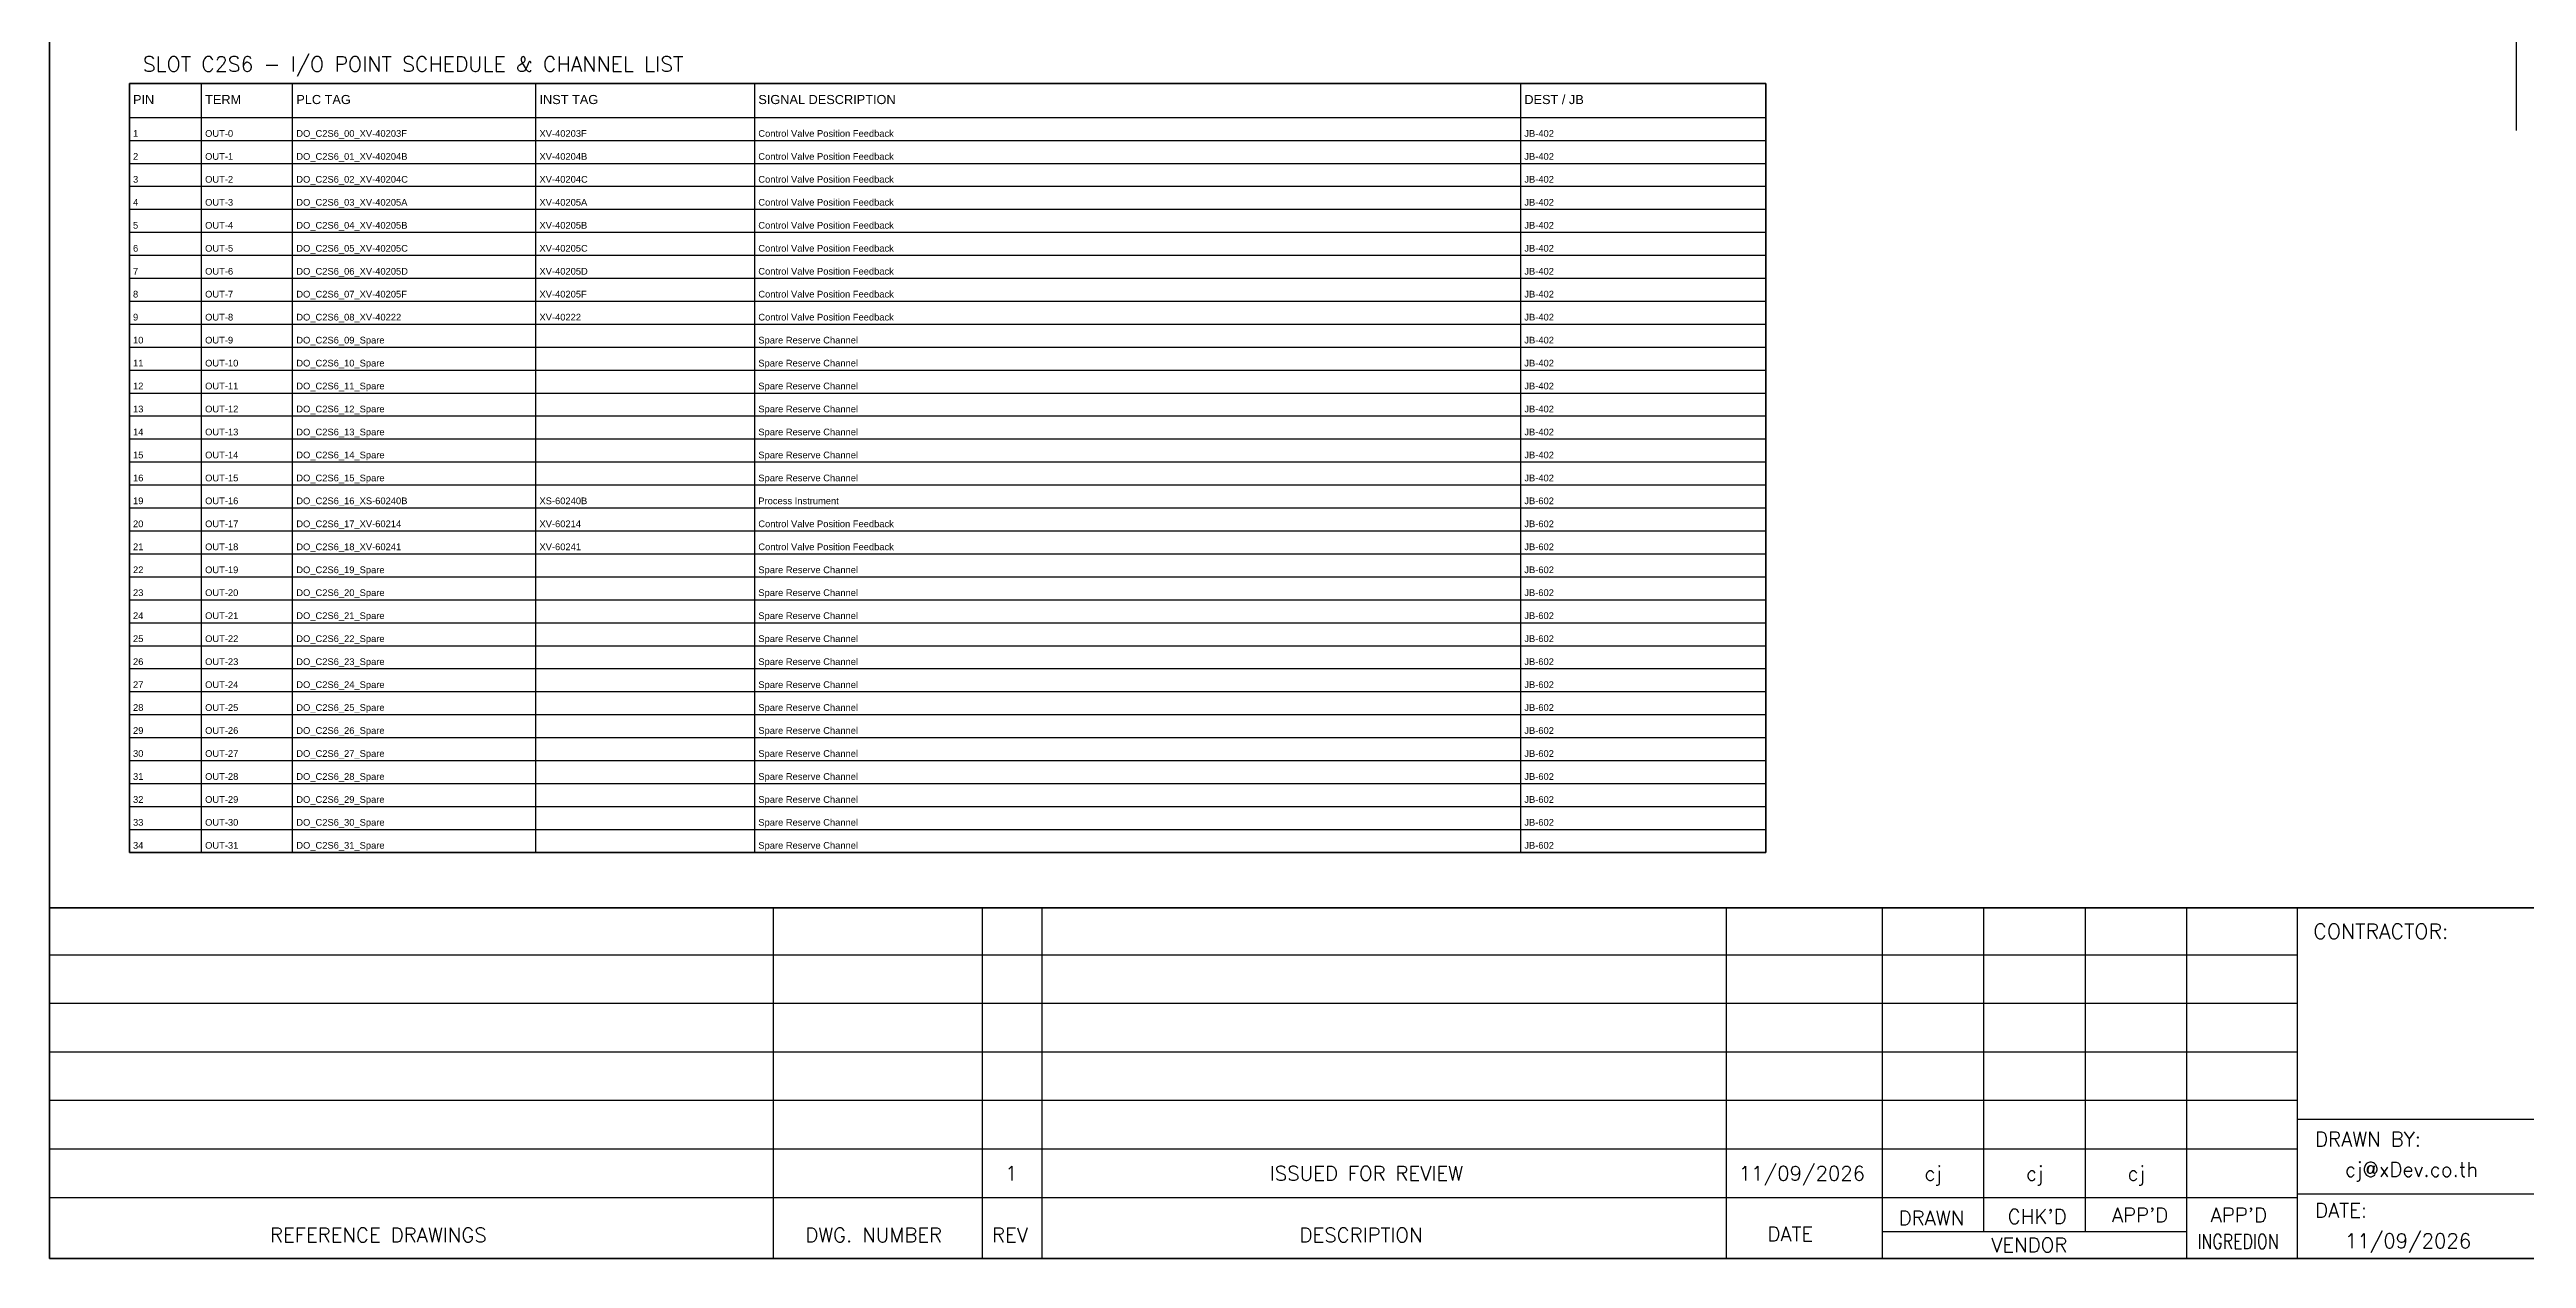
# Model space of a CAD drawing. Header units: millimetres. Extents: x 0 to 3893, y 0 to 2820.
# Drawn here: x 0 to 2037, y 0 to 994 of the extents above; entities that cross this region are included whole.
import ezdxf
from ezdxf.enums import TextEntityAlignment as Align

# ---------------------------------------------------------------- set-up
doc = ezdxf.new("R2010")
doc.units = ezdxf.units.MM
for name, color, linetype in [('GT_1', 9, 'Continuous'), ('HELPPOINT', 7, 'Continuous'), ('MEMBER', 7, 'Continuous')]:
    doc.layers.add(name, color=color, linetype=linetype)
doc.layers.add('IE-WIRE', color=7, linetype='Continuous', lineweight=25)
doc.styles.add('ROMANS', font='romans.shx', dxfattribs={"width": 0.85, "height": 25})
doc.styles.get("Standard").update_dxf_attribs({"font": 'arial.ttf'})

msp = doc.modelspace()

# ---------------------------------------------------------------- linework, layer by layer
at = {"color": 7}
for p, q in [((124.9, 333.8), (124.9, 965.9)), ((199.9, 333.8), (199.9, 965.9)), ((399.9, 333.8), (399.9, 965.9)), ((579.9, 333.8), (579.9, 965.9)), ((1209.9, 333.8), (1209.9, 965.9)), ((65.6, 937.9), (1411.4, 937.9))]:
    msp.add_line(p, q, dxfattribs=at)
at = {"color": 8}
for p, q in [((65.6, 919), (1411.4, 919)), ((65.6, 900.1), (1411.4, 900.1)), ((65.6, 881.3), (1411.4, 881.3)), ((65.6, 862.4), (1411.4, 862.4)), ((65.6, 843.5), (1411.4, 843.5)), ((65.6, 824.6), (1411.4, 824.6)), ((65.6, 805.7), (1411.4, 805.7)), ((65.6, 786.9), (1411.4, 786.9)), ((65.6, 768), (1411.4, 768)), ((65.6, 749.1), (1411.4, 749.1)), ((65.6, 730.2), (1411.4, 730.2)), ((65.6, 711.4), (1411.4, 711.4)), ((65.6, 692.5), (1411.4, 692.5)), ((65.6, 673.6), (1411.4, 673.6)), ((65.6, 654.7), (1411.4, 654.7)), ((65.6, 635.8), (1411.4, 635.8)), ((65.6, 617), (1411.4, 617)), ((65.6, 598.1), (1411.4, 598.1)), ((65.6, 579.2), (1411.4, 579.2)), ((65.6, 560.3), (1411.4, 560.3)), ((65.6, 541.5), (1411.4, 541.5)), ((65.6, 522.6), (1411.4, 522.6)), ((65.6, 503.7), (1411.4, 503.7)), ((65.6, 484.8), (1411.4, 484.8)), ((65.6, 465.9), (1411.4, 465.9)), ((65.6, 447.1), (1411.4, 447.1)), ((65.6, 428.2), (1411.4, 428.2)), ((65.6, 409.3), (1411.4, 409.3)), ((65.6, 390.4), (1411.4, 390.4)), ((65.6, 371.5), (1411.4, 371.5)), ((65.6, 352.7), (1411.4, 352.7))]:
    msp.add_line(p, q, dxfattribs=at)
msp.add_lwpolyline([(65.6, 965.9), (1411.4, 965.9), (1411.4, 333.8), (65.6, 333.8)], close=True)
at = {"color": 7}
msp.add_lwpolyline([(65.6, 333.8), (1411.4, 333.8), (1411.4, 965.9), (65.6, 965.9), (65.6, 333.8)], dxfattribs=at)
at = {"layer": 'GT_1', "color": 4}
for p, q in [((595.3, 0), (595.3, 288.2)), ((767.3, 0), (767.3, 288.2)), ((816.4, 0), (816.4, 288.2)), ((1379.1, 0), (1379.1, 288.2)), ((1507.4, 0), (1507.4, 288.2)), ((1590.9, 21.8), (1590.9, 288.2)), ((1674.5, 21.8), (1674.5, 288.2)), ((1757.8, 0), (1757.8, 288.2)), ((1848.8, 0), (1848.8, 288.2)), ((1848.8, 249.3), (-0.1, 249.3)), ((1848.8, 209.5), (-0.1, 209.5)), ((1848.8, 169.6), (-0.1, 169.6)), ((1848.8, 129.7), (-0.1, 129.7)), ((2635.8, 114.3), (1848.8, 114.3)), ((1848.8, 89.7), (-0.1, 89.7)), ((1848.7, 49.8), (-0.1, 49.8)), ((2635.8, 52.9), (1848.8, 52.9)), ((1757.8, 21.8), (1507.4, 21.8))]:
    msp.add_line(p, q, dxfattribs=at)
at = {"layer": 'HELPPOINT', "color": 4, "lineweight": 35}
for p, q in [((-0.1, 0), (-0.1, 2704.2)), ((-0.1, 0), (-0.1, 2704.2)), ((3893.2, 0), (-0.1, 0)), ((3893.2, 0), (-0.1, 0))]:
    msp.add_line(p, q, dxfattribs=at)
at = {"layer": 'IE-WIRE', "color": 4, "ltscale": 25.4}
msp.add_line((2028.7, 2406.8), (2028.7, 927.2), dxfattribs=at)
at = {"layer": 'MEMBER', "color": 4, "lineweight": 35}
msp.add_line((-0.1, 288.2), (3893.2, 288.2), dxfattribs=at)
msp.add_line((-0.1, 288.2), (3893.2, 288.2), dxfattribs=at)

# ---------------------------------------------------------------- texts
at = {"color": 3}
for s, p in [('PIN', (68.6, 948.9)), ('TERM', (127.9, 948.9)), ('PLC TAG', (202.9, 948.9)), ('INST TAG', (402.9, 948.9)), ('SIGNAL DESCRIPTION', (582.9, 948.9)), ('DEST / JB', (1212.9, 948.9))]:
    msp.add_text(s, height=7.5, dxfattribs=at).set_placement(p)
at = {"color": 7}
for s, p in [('1', (68.6, 922)), ('OUT-0', (127.9, 922)), ('DO_C2S6_00_XV-40203F', (202.9, 922)), ('XV-40203F', (402.9, 922)), ('Control Valve Position Feedback', (582.9, 922)), ('JB-402', (1212.9, 922)), ('2', (68.6, 903.1)), ('OUT-1', (127.9, 903.1)), ('DO_C2S6_01_XV-40204B', (202.9, 903.1)), ('XV-40204B', (402.9, 903.1)), ('Control Valve Position Feedback', (582.9, 903.1)), ('JB-402', (1212.9, 903.1)), ('3', (68.6, 884.3)), ('OUT-2', (127.9, 884.3)), ('DO_C2S6_02_XV-40204C', (202.9, 884.3)), ('XV-40204C', (402.9, 884.3)), ('Control Valve Position Feedback', (582.9, 884.3)), ('JB-402', (1212.9, 884.3)), ('4', (68.6, 865.4)), ('OUT-3', (127.9, 865.4)), ('DO_C2S6_03_XV-40205A', (202.9, 865.4)), ('XV-40205A', (402.9, 865.4)), ('Control Valve Position Feedback', (582.9, 865.4)), ('JB-402', (1212.9, 865.4)), ('5', (68.6, 846.5)), ('OUT-4', (127.9, 846.5)), ('DO_C2S6_04_XV-40205B', (202.9, 846.5)), ('XV-40205B', (402.9, 846.5)), ('Control Valve Position Feedback', (582.9, 846.5)), ('JB-402', (1212.9, 846.5)), ('6', (68.6, 827.6)), ('OUT-5', (127.9, 827.6)), ('DO_C2S6_05_XV-40205C', (202.9, 827.6)), ('XV-40205C', (402.9, 827.6)), ('Control Valve Position Feedback', (582.9, 827.6)), ('JB-402', (1212.9, 827.6)), ('7', (68.6, 808.7)), ('8', (68.6, 789.9)), ('OUT-6', (127.9, 808.7)), ('OUT-7', (127.9, 789.9)), ('DO_C2S6_06_XV-40205D', (202.9, 808.7)), ('DO_C2S6_07_XV-40205F', (202.9, 789.9)), ('XV-40205D', (402.9, 808.7)), ('XV-40205F', (402.9, 789.9)), ('Control Valve Position Feedback', (582.9, 808.7)), ('Control Valve Position Feedback', (582.9, 789.9)), ('JB-402', (1212.9, 808.7)), ('JB-402', (1212.9, 789.9)), ('9', (68.6, 771)), ('OUT-8', (127.9, 771)), ('DO_C2S6_08_XV-40222', (202.9, 771)), ('XV-40222', (402.9, 771)), ('Control Valve Position Feedback', (582.9, 771)), ('JB-402', (1212.9, 771)), ('10', (68.6, 752.1)), ('OUT-9', (127.9, 752.1)), ('DO_C2S6_09_Spare', (202.9, 752.1)), ('Spare Reserve Channel', (582.9, 752.1)), ('JB-402', (1212.9, 752.1)), ('11', (68.6, 733.2)), ('OUT-10', (127.9, 733.2)), ('DO_C2S6_10_Spare', (202.9, 733.2)), ('Spare Reserve Channel', (582.9, 733.2)), ('JB-402', (1212.9, 733.2)), ('12', (68.6, 714.4)), ('OUT-11', (127.9, 714.4)), ('DO_C2S6_11_Spare', (202.9, 714.4)), ('Spare Reserve Channel', (582.9, 714.4)), ('JB-402', (1212.9, 714.4)), ('13', (68.6, 695.5)), ('OUT-12', (127.9, 695.5)), ('DO_C2S6_12_Spare', (202.9, 695.5)), ('Spare Reserve Channel', (582.9, 695.5)), ('JB-402', (1212.9, 695.5)), ('14', (68.6, 676.6)), ('OUT-13', (127.9, 676.6)), ('DO_C2S6_13_Spare', (202.9, 676.6)), ('Spare Reserve Channel', (582.9, 676.6)), ('JB-402', (1212.9, 676.6)), ('15', (68.6, 657.7)), ('OUT-14', (127.9, 657.7)), ('DO_C2S6_14_Spare', (202.9, 657.7)), ('Spare Reserve Channel', (582.9, 657.7)), ('JB-402', (1212.9, 657.7)), ('16', (68.6, 638.8)), ('OUT-15', (127.9, 638.8)), ('DO_C2S6_15_Spare', (202.9, 638.8)), ('Spare Reserve Channel', (582.9, 638.8)), ('JB-402', (1212.9, 638.8)), ('19', (68.6, 620)), ('OUT-16', (127.9, 620)), ('DO_C2S6_16_XS-60240B', (202.9, 620)), ('XS-60240B', (402.9, 620)), ('Process Instrument', (582.9, 620)), ('JB-602', (1212.9, 620)), ('20', (68.6, 601.1)), ('OUT-17', (127.9, 601.1)), ('DO_C2S6_17_XV-60214', (202.9, 601.1)), ('XV-60214', (402.9, 601.1)), ('Control Valve Position Feedback', (582.9, 601.1)), ('JB-602', (1212.9, 601.1)), ('21', (68.6, 582.2)), ('OUT-18', (127.9, 582.2)), ('DO_C2S6_18_XV-60241', (202.9, 582.2)), ('XV-60241', (402.9, 582.2)), ('Control Valve Position Feedback', (582.9, 582.2)), ('JB-602', (1212.9, 582.2)), ('22', (68.6, 563.3)), ('OUT-19', (127.9, 563.3)), ('DO_C2S6_19_Spare', (202.9, 563.3)), ('Spare Reserve Channel', (582.9, 563.3)), ('Spare Reserve Channel', (582.9, 544.5)), ('JB-602', (1212.9, 563.3)), ('23', (68.6, 544.5)), ('24', (68.6, 525.6)), ('OUT-20', (127.9, 544.5)), ('OUT-21', (127.9, 525.6)), ('DO_C2S6_20_Spare', (202.9, 544.5)), ('DO_C2S6_21_Spare', (202.9, 525.6)), ('Spare Reserve Channel', (582.9, 525.6)), ('JB-602', (1212.9, 544.5)), ('JB-602', (1212.9, 525.6)), ('25', (68.6, 506.7)), ('OUT-22', (127.9, 506.7)), ('DO_C2S6_22_Spare', (202.9, 506.7)), ('Spare Reserve Channel', (582.9, 506.7)), ('JB-602', (1212.9, 506.7)), ('26', (68.6, 487.8)), ('OUT-23', (127.9, 487.8)), ('DO_C2S6_23_Spare', (202.9, 487.8)), ('Spare Reserve Channel', (582.9, 487.8)), ('JB-602', (1212.9, 487.8)), ('27', (68.6, 468.9)), ('OUT-24', (127.9, 468.9)), ('DO_C2S6_24_Spare', (202.9, 468.9)), ('Spare Reserve Channel', (582.9, 468.9)), ('JB-602', (1212.9, 468.9)), ('28', (68.6, 450.1)), ('OUT-25', (127.9, 450.1)), ('DO_C2S6_25_Spare', (202.9, 450.1)), ('Spare Reserve Channel', (582.9, 450.1)), ('JB-602', (1212.9, 450.1)), ('29', (68.6, 431.2)), ('OUT-26', (127.9, 431.2)), ('DO_C2S6_26_Spare', (202.9, 431.2)), ('Spare Reserve Channel', (582.9, 431.2)), ('JB-602', (1212.9, 431.2)), ('30', (68.6, 412.3)), ('OUT-27', (127.9, 412.3)), ('DO_C2S6_27_Spare', (202.9, 412.3)), ('Spare Reserve Channel', (582.9, 412.3)), ('JB-602', (1212.9, 412.3)), ('31', (68.6, 393.4)), ('OUT-28', (127.9, 393.4)), ('DO_C2S6_28_Spare', (202.9, 393.4)), ('Spare Reserve Channel', (582.9, 393.4)), ('JB-602', (1212.9, 393.4)), ('32', (68.6, 374.5)), ('OUT-29', (127.9, 374.5)), ('DO_C2S6_29_Spare', (202.9, 374.5)), ('Spare Reserve Channel', (582.9, 374.5)), ('JB-602', (1212.9, 374.5)), ('33', (68.6, 355.7)), ('OUT-30', (127.9, 355.7)), ('DO_C2S6_30_Spare', (202.9, 355.7)), ('Spare Reserve Channel', (582.9, 355.7)), ('JB-602', (1212.9, 355.7)), ('34', (68.6, 336.8)), ('OUT-31', (127.9, 336.8)), ('DO_C2S6_31_Spare', (202.9, 336.8)), ('Spare Reserve Channel', (582.9, 336.8)), ('JB-602', (1212.9, 336.8))]:
    msp.add_text(s, height=5.5, dxfattribs=at).set_placement(p)
at = {"layer": 'MEMBER', "color": 4, "ltscale": 0.8, "style": 'ROMANS'}
for s, height, p in [('SLOT C2S6 - I/O POINT SCHEDULE & CHANNEL LIST', 12.35, (76.6, 975.6)), ('CONTRACTOR:', 12.35, (1861.8, 262.7)), ('DRAWN BY:', 11.88, (1863.3, 92.1)), ('cj@xDev.co.th', 11.875, (1887.8, 67.2)), ("APP'D", 11.88, (1696.1, 29.7)), ("APP'D", 11.88, (1777.4, 29.7)), ('DATE:', 11.88, (1863.3, 33.6)), ('REFERENCE DRAWINGS', 11.875, (181.3, 13.4)), ('DWG. NUMBER', 11.875, (621.5, 13.4)), ('REV', 11.88, (775.1, 13.4)), ('DESCRIPTION', 11.875, (1028, 13.4)), ('DATE', 11.88, (1412.8, 14.2)), ('DRAWN', 11.88, (1520.7, 27.3)), ("CHK'D", 11.88, (1610.5, 28.5)), ('11/09/2026', 11.88, (1887.8, 8.5)), ('VENDOR', 11.88, (1596.9, 5.1))]:
    msp.add_text(s, height=height, dxfattribs=at).set_placement(p)
for s, height, p in [('1', 11.9, (790.9, 69.9)), ('ISSUED FOR REVIEW', 11.875, (1083, 69.9)), ('11/09/2026', 11.88, (1441.2, 69.9)), ('cj', 11.88, (1549.1, 69.9)), ('cj', 11.88, (1632.6, 69.9)), ('cj', 11.88, (1716.1, 69.9))]:
    msp.add_text(s, height=height, dxfattribs=at).set_placement(p, align=Align.MIDDLE_CENTER)
at = {"layer": 'MEMBER', "color": 4, "ltscale": 0.8, "style": 'ROMANS', "width": 0.8}
msp.add_text('INGREDION', height=11.88, dxfattribs=at).set_placement((1766.5, 8))

doc.saveas('drawing.dxf')
